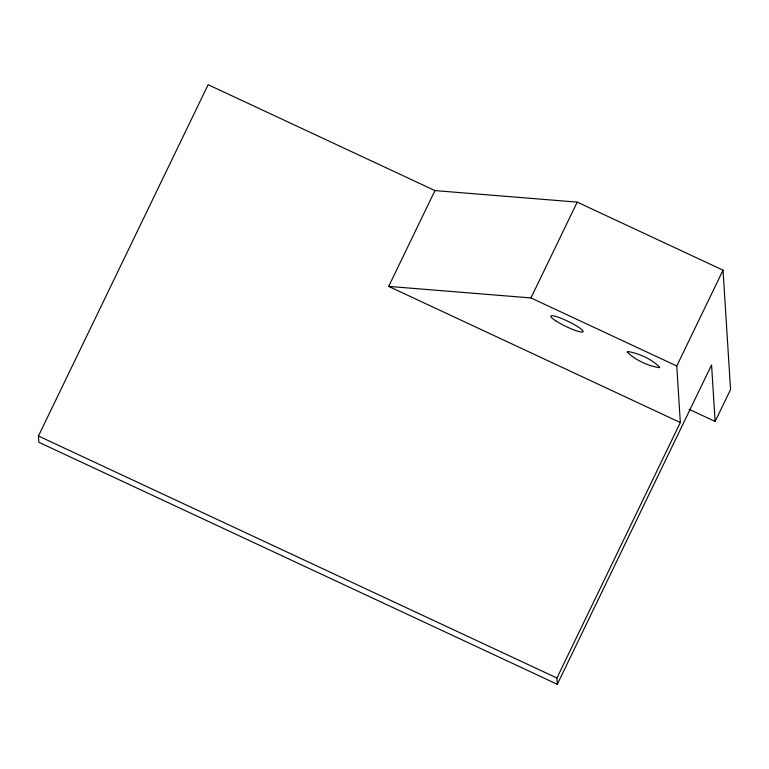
<?xml version="1.0" encoding="UTF-8"?>
<svg xmlns="http://www.w3.org/2000/svg" width="769" height="769" viewBox="0 0 769 769"><rect width="100%" height="100%" fill="white"/><g stroke="black" fill="none" stroke-linecap="round" stroke-linejoin="round"><path stroke-width="1.15" d="M715.122 421.47L711.565 364.939L557.314 684.295L38.844 442.281L38.45 436.004L208.13 84.705L434.956 190.587L577.221 202.122L723.043 270.179L730.55 389.537L715.122 421.47L689.034 409.291M557.314 684.295L556.919 678.008L680.325 422.527L388.681 286.395L434.956 190.587M388.681 286.395L530.946 297.93L577.221 202.122M680.325 422.527L676.768 365.986L723.043 270.179M530.946 297.93L676.768 365.986M38.45 436.004L556.919 678.008M627.764 351.471L627.264 352.029C635.579 360.267 647.652 365.659 659.158 367.707L659.667 367.149C651.343 358.921 639.27 353.519 627.764 351.471M555.67 320.769A17.947 2.749 25.8 0 0 582.691 332.016A17.947 2.749 25.8 0 0 562.6 318.904A17.947 2.749 25.8 0 0 555.67 320.769"/></g></svg>
